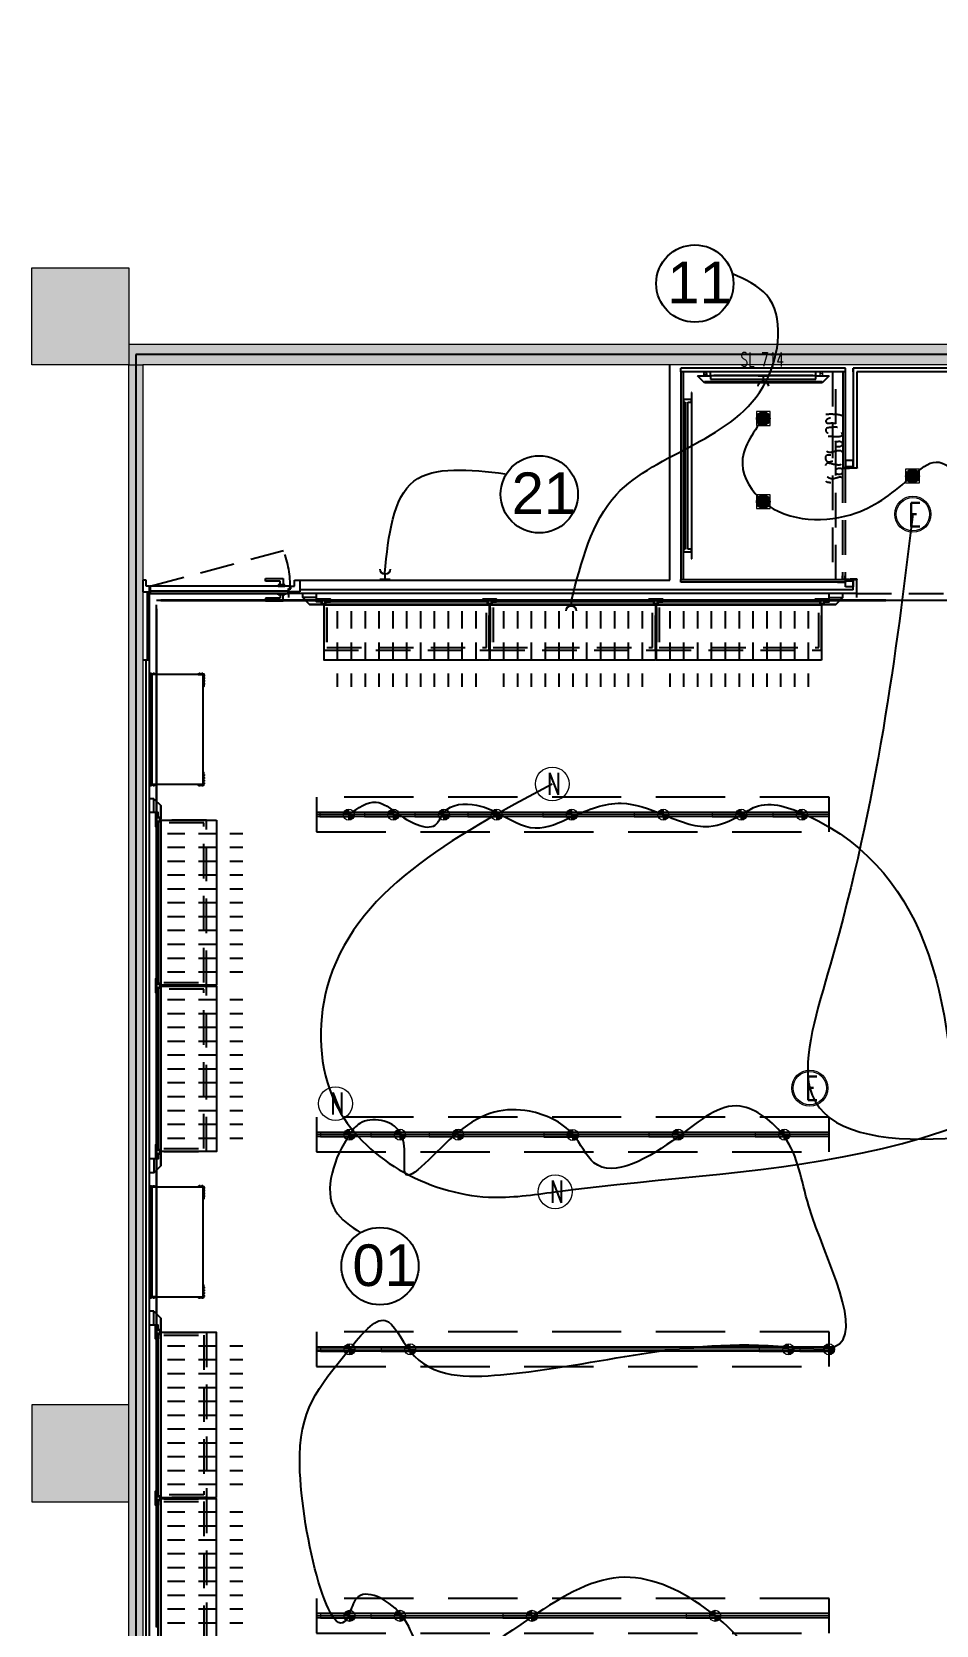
# Model space of a CAD drawing. Header units: millimetres. Extents: x 5896 to 6381, y 4295 to 4378.
# Drawn here: x 6308.9 to 6315.43, y 4355.81 to 4367.32 of the extents above; entities that cross this region are included whole.
import ezdxf

# ---------------------------------------------------------------- set-up
doc = ezdxf.new("R2010")
doc.units = ezdxf.units.MM
for name, pattern in [('DASHED', [0.75, 0.5, -0.25]), ('HIDDEN2', [0.1875, 0.125, -0.0625]), ('NASCOSTA', [0.375, 0.25, -0.125]), ('NASCOSTA2', [0.1875, 0.125, -0.0625]), ('PHANTOM2', [1.25, 0.625, -0.125, 0.125, -0.125, 0.125, -0.125]), ('PUNTO2', [0.125, 0, -0.125]), ('TRATTEGGIATA', [0.75, 0.5, -0.25])]:
    doc.linetypes.add(name, pattern=pattern)
for name, color, linetype in [('ax-arredo piani', 2, 'Continuous'), ('ax-arredo proiezioni', 1, 'NASCOSTA'), ('ax-arredo sez', 6, 'Continuous'), ('AX-proiez vestiti', 1, 'NASCOSTA2'), ('Pareti02', 3, 'Continuous'), ('piani-rossi', 1, 'Continuous'), ('proiezioni', 2, 'NASCOSTA'), ('sezioni 02', 3, 'Continuous'), ('tenda', 2, 'HIDDEN2'), ('TESTI', 3, 'Continuous'), ('Urban', 6, 'Continuous'), ('VITI', 1, 'Continuous')]:
    doc.layers.add(name, color=color, linetype=linetype)
for name, color, linetype, true_color in [('LD_beam', 7, 'DASHED', 0x7ec8c8), ('LD_track', 7, 'Continuous', 0x7ec8c8), ('PROIEZ-FASCIONE', 7, 'TRATTEGGIATA', 0xb4b08e)]:
    doc.layers.add(name, color=color, linetype=linetype, true_color=true_color)
doc.layers.add('LD_def-points', color=11, linetype='Continuous', lineweight=5, plot=False)
for name, color, linetype, lineweight, true_color in [('LD_light', 7, 'Continuous', 5, 0xf00000), ('LD_N', 7, 'Continuous', 9, 0x41c62a), ('R-HATCH', 7, 'Continuous', 9, 0xbababa), ('R-WALL', 7, 'Continuous', 9, 0xbababa)]:
    doc.layers.add(name, color=color, linetype=linetype, lineweight=lineweight, true_color=true_color)
doc.layers.add('R-BORDER', color=7, linetype='PHANTOM2', true_color=0xdb0000, plot=False)
doc.styles.add('cart-inver', font='Arial.ttf')
doc.styles.add('SIMPLEX', font='SIMPLEX.SHX', dxfattribs={"width": 0.65})

# ---------------------------------------------------------------- blocks, each defined once
blk = doc.blocks.new('sp')
at = {"layer": 'LD_light'}
h = blk.add_hatch(color=256, dxfattribs=at)
h.dxf.hatch_style = 1
h.paths.add_polyline_path([(-6562.9, 2775.3, 1), (-6552.9, 2775.3, 1)])
blk.add_lwpolyline([(-6562.9, 2770.3), (-6552.9, 2770.3), (-6552.9, 2780.3), (-6562.9, 2780.3)], close=True, dxfattribs=at)
blk.add_circle((-6557.9, 2775.3), 5, dxfattribs=at)
blk = doc.blocks.new('ioo')
at = {"layer": 'LD_light', "elevation": 0}
blk.add_lwpolyline([(-3045, 2505), (-3067, 2505), (-3067, 2493), (-3045, 2493)], close=True, dxfattribs=at)
at = {"layer": 'LD_light', "ltscale": 0.1}
for radius in [11, 10]:
    blk.add_arc((-3056, 2506, 0), radius, 359.7956, 180.2044, dxfattribs=at)
blk = doc.blocks.new('E2-6')
at = {"layer": 'LD_light'}
h = blk.add_hatch(color=256, dxfattribs=at)
h.dxf.hatch_style = 1
edge = h.paths.add_edge_path()
edge.add_arc((0, 0), 0.05, 0, 360)
blk.add_lwpolyline([(-0.05, -0.05), (0.05, -0.05), (0.05, 0.05), (-0.05, 0.05)], close=True, dxfattribs=at)
blk.add_circle((0, 0), 0.05, dxfattribs=at)
blk = doc.blocks.new('e')
at = {"layer": 'LD_light', "color": 160, "true_color": 0x1a53ff}
for radius in [8.4, 7.78]:
    blk.add_circle((0, 0), radius, dxfattribs=at)
at = {"layer": 'LD_light', "color": 160, "true_color": 0x1a53ff, "style": 'SIMPLEX', "width": 0.65}
blk.add_text('E', height=11.01, dxfattribs=at).set_placement((-2.02, -5.7))
blk = doc.blocks.new('f')
at = {"layer": 'LD_light', "lineweight": 5, "ltscale": 0.5}
h = blk.add_hatch(color=256, dxfattribs=at)
h.dxf.hatch_style = 1
h.paths.add_polyline_path([(-4698.4, 3404.2, 0.414214), (-4702.4, 3400.2), (-4698.4, 3400.2)])
at = {"layer": 'LD_light', "lineweight": 5}
h = blk.add_hatch(color=256, dxfattribs=at)
h.dxf.hatch_style = 1
h.paths.add_polyline_path([(-4677.4, 3398.5), (-4677.4, 3401.8), (-4702.4, 3401.8), (-4702.4, 3398.5)])
at = {"layer": 'LD_light', "lineweight": 5, "ltscale": 0.5}
h = blk.add_hatch(color=256, dxfattribs=at)
h.dxf.hatch_style = 1
h.paths.add_polyline_path([(-4694.4, 3400.2), (-4698.4, 3400.2), (-4698.4, 3396.2, 0.414214)])
at = {"layer": 'LD_light', "lineweight": 5}
for p, q in [((-4702.4, 3400.2), (-4694.4, 3400.2)), ((-4698.4, 3404.2), (-4698.4, 3396.2))]:
    blk.add_line(p, q, dxfattribs=at)
blk.add_lwpolyline([(-4677.4, 3401.8), (-4702.4, 3401.8), (-4702.4, 3398.5), (-4677.4, 3398.5)], close=True, dxfattribs=at)
blk.add_circle((-4698.4, 3400.2), 4, dxfattribs=at)
blk.add_circle((-4698.4, 3400.2), 4, dxfattribs=at)
blk = doc.blocks.new('notturna')
at = {"layer": 'LD_N'}
blk.add_circle((21.1399, -17.0434), 0.084, dxfattribs=at)
at = {"layer": 'LD_N', "style": 'SIMPLEX', "width": 0.65}
blk.add_text('N', height=0.1101, dxfattribs=at).set_placement((21.1144, -17.0975))
blk = doc.blocks.new('bullone fianco')
at = {"layer": 'VITI'}
for p, q in [((0, 0.008), (-0.003, 0.008)), ((-0.003, 0), (-0.003, 0.007)), ((0, 0.006), (-0.003, 0.006)), ((0, 0.001), (-0.003, 0.001)), ((0, -0.001), (0, 0.008)), ((0, 0.007), (0, 0.008)), ((0, 0), (0, 0.007)), ((0, 0.007), (0, 0.007)), ((0, 0), (0, -0.001)), ((0, 0), (0, 0)), ((0, -0.001), (-0.003, -0.001))]:
    blk.add_line(p, q, dxfattribs=at)
for centre, radius, start, end in [((-0.001, 0.007), 0.00209, 147.1328, 212.8672), ((0.005, 0.004), 0.00787, 163.2213, 196.7787), ((-0.001, 0), 0.00209, 147.1328, 212.8672)]:
    blk.add_arc(centre, radius, start, end, dxfattribs=at)
blk = doc.blocks.new('112')
at = {"layer": 'R-HATCH', "ltscale": 10000}
h = blk.add_hatch(color=253, dxfattribs=at)
h.dxf.hatch_style = 1
h.paths.add_polyline_path([(6103.731, 4414.014), (6104.431, 4414.014), (6104.431, 4414.714), (6103.731, 4414.714)])
h.paths.add_polyline_path([(6104.431, 4422.412), (6104.431, 4423.112), (6103.731, 4423.112), (6103.731, 4422.412)])
h.paths.add_polyline_path([(6095.331, 4422.414), (6095.331, 4423.114), (6096.031, 4423.114), (6096.031, 4422.414)])
h.paths.add_polyline_path([(6096.031, 4414.014), (6096.031, 4414.714), (6095.331, 4414.714), (6095.331, 4414.014)])
h.paths.add_polyline_path([(6096.031, 4405.613), (6096.031, 4406.313), (6095.331, 4406.313), (6095.331, 4405.613)])
h.paths.add_polyline_path([(6087.631, 4405.804), (6087.631, 4406.504), (6086.931, 4406.504), (6086.931, 4405.804)])
h.paths.add_polyline_path([(6086.931, 4414.714), (6087.631, 4414.714), (6087.631, 4414.014), (6086.931, 4414.014)])
h = blk.add_hatch(color=253, dxfattribs=at)
h.dxf.hatch_style = 1
h.paths.add_polyline_path([(6094.181, 4414.476), (6095.331, 4414.476), (6095.331, 4414.716), (6093.941, 4414.716), (6093.941, 4414.164), (6087.631, 4414.164), (6087.631, 4414.014), (6093.941, 4414.014), (6093.941, 4411.826), (6096.031, 4411.826), (6096.031, 4414.014), (6095.791, 4414.014), (6095.791, 4412.066), (6094.181, 4412.066)])
h = blk.add_hatch(color=253, dxfattribs=at)
h.dxf.hatch_style = 1
h.paths.add_polyline_path([(6087.631, 4402.189), (6087.631, 4414.014), (6087.731, 4414.014), (6087.731, 4402.189)])
at = {"layer": 'ax-arredo piani', "color": 253}
for p, q in [((6091.693, 4413.764), (6091.636, 4413.764)), ((6091.636, 4413.764), (6091.636, 4413.744)), ((6091.636, 4413.744), (6091.646, 4413.744)), ((6091.646, 4413.744), (6091.646, 4412.684)), ((6091.666, 4412.684), (6091.666, 4413.744)), ((6091.666, 4413.744), (6091.693, 4413.744)), ((6091.696, 4413.814), (6091.693, 4413.814)), ((6091.693, 4413.814), (6091.693, 4412.614)), ((6091.693, 4413.744), (6091.693, 4413.764)), ((6091.696, 4412.614), (6091.696, 4413.814)), ((6091.646, 4412.684), (6091.636, 4412.684)), ((6091.636, 4412.684), (6091.636, 4412.664)), ((6091.693, 4412.684), (6091.666, 4412.684)), ((6091.693, 4412.664), (6091.693, 4412.684)), ((6091.636, 4412.664), (6091.693, 4412.664)), ((6091.693, 4412.614), (6091.696, 4412.614))]:
    blk.add_line(p, q, dxfattribs=at)
at = {"layer": 'ax-arredo piani', "color": 253, "elevation": 0}
for points in [[(6090.232, 4411.881), (6089.04, 4411.881), (6089.04, 4412.281), (6090.232, 4412.281)], [(6091.432, 4411.881), (6090.24, 4411.881), (6090.24, 4412.281), (6091.432, 4412.281)], [(6092.632, 4411.881), (6091.44, 4411.881), (6091.44, 4412.281), (6092.632, 4412.281)], [(6088.167, 4410.985), (6088.167, 4410.985), (6088.167, 4411.777), (6088.167, 4411.777), (6088.167, 4411.777), (6087.798, 4411.777), (6087.798, 4410.985), (6088.167, 4410.985)], [(6088.17, 4411.692), (6088.167, 4411.692), (6088.167, 4411.741), (6088.17, 4411.741)], [(6088.17, 4411.07), (6088.167, 4411.07), (6088.167, 4411.021), (6088.17, 4411.021)], [(6088.263, 4410.727), (6088.263, 4409.535), (6087.863, 4409.535), (6087.863, 4410.727)], [(6088.263, 4409.527), (6088.263, 4408.335), (6087.863, 4408.335), (6087.863, 4409.527)], [(6088.167, 4407.285), (6088.167, 4407.285), (6088.167, 4408.077), (6088.167, 4408.077), (6088.167, 4408.077), (6087.798, 4408.077), (6087.798, 4407.285), (6088.167, 4407.285)], [(6088.17, 4407.992), (6088.167, 4407.992), (6088.167, 4408.041), (6088.17, 4408.041)], [(6088.17, 4407.37), (6088.167, 4407.37), (6088.167, 4407.321), (6088.17, 4407.321)], [(6088.263, 4405.835), (6088.263, 4407.027), (6087.863, 4407.027), (6087.863, 4405.835)], [(6088.263, 4404.635), (6088.263, 4405.827), (6087.863, 4405.827), (6087.863, 4404.635)]]:
    blk.add_lwpolyline(points, close=True, dxfattribs=at)
at = {"layer": 'ax-arredo proiezioni', "color": 253}
for p, q in [((6092.711, 4413.964), (6092.711, 4412.464)), ((6092.736, 4413.964), (6092.711, 4413.964)), ((6092.736, 4412.464), (6092.736, 4413.964)), ((6092.711, 4412.464), (6092.736, 4412.464))]:
    blk.add_line(p, q, dxfattribs=at)
at = {"layer": 'ax-arredo proiezioni', "color": 253, "elevation": 0}
for points in [[(6089.04, 4412.261), (6089.04, 4411.953), (6090.232, 4411.953), (6090.232, 4412.261)], [(6089.06, 4412.261), (6089.06, 4411.973), (6090.212, 4411.973), (6090.212, 4412.261)], [(6090.24, 4412.261), (6090.24, 4411.953), (6091.432, 4411.953), (6091.432, 4412.261)], [(6090.26, 4412.261), (6090.26, 4411.973), (6091.412, 4411.973), (6091.412, 4412.261)], [(6091.44, 4412.261), (6091.44, 4411.953), (6092.632, 4411.953), (6092.632, 4412.261)], [(6091.46, 4412.261), (6091.46, 4411.973), (6092.612, 4411.973), (6092.612, 4412.261)], [(6087.883, 4409.535), (6088.192, 4409.535), (6088.192, 4410.727), (6087.883, 4410.727)], [(6087.883, 4409.555), (6088.172, 4409.555), (6088.172, 4410.707), (6087.883, 4410.707)], [(6087.883, 4408.335), (6088.192, 4408.335), (6088.192, 4409.527), (6087.883, 4409.527)], [(6087.883, 4408.355), (6088.172, 4408.355), (6088.172, 4409.507), (6087.883, 4409.507)], [(6087.883, 4407.027), (6088.192, 4407.027), (6088.192, 4405.835), (6087.883, 4405.835)], [(6087.883, 4407.007), (6088.172, 4407.007), (6088.172, 4405.855), (6087.883, 4405.855)], [(6087.883, 4405.827), (6088.192, 4405.827), (6088.192, 4404.635), (6087.883, 4404.635)], [(6087.883, 4405.807), (6088.172, 4405.807), (6088.172, 4404.655), (6087.883, 4404.655)]]:
    blk.add_lwpolyline(points, dxfattribs=at)
at = {"layer": 'ax-arredo sez', "color": 253}
for p, q in [((6091.831, 4413.934), (6091.831, 4413.964)), ((6092.591, 4413.934), (6092.591, 4413.964)), ((6091.786, 4413.884), (6091.736, 4413.934)), ((6091.736, 4413.934), (6091.831, 4413.934)), ((6092.636, 4413.892), (6091.786, 4413.892)), ((6091.786, 4413.892), (6091.786, 4413.884)), ((6091.787, 4413.891), (6091.788, 4413.892)), ((6091.787, 4413.885), (6091.787, 4413.891)), ((6091.788, 4413.884), (6091.787, 4413.885)), ((6091.788, 4413.892), (6092.634, 4413.892)), ((6092.634, 4413.884), (6091.788, 4413.884)), ((6092.591, 4413.934), (6091.831, 4413.934)), ((6091.831, 4413.934), (6091.831, 4413.91)), ((6091.831, 4413.91), (6092.591, 4413.91)), ((6092.591, 4413.91), (6092.591, 4413.934)), ((6092.591, 4413.934), (6092.686, 4413.934)), ((6092.634, 4413.892), (6092.635, 4413.891)), ((6092.635, 4413.885), (6092.634, 4413.884)), ((6092.635, 4413.891), (6092.635, 4413.885)), ((6092.686, 4413.934), (6092.636, 4413.884)), ((6092.636, 4413.884), (6092.636, 4413.892)), ((6092.83, 4413.27), (6092.783, 4413.27)), ((6092.783, 4413.27), (6092.783, 4413.267)), ((6092.783, 4413.267), (6092.833, 4413.267)), ((6092.847, 4413.273), (6092.83, 4413.273)), ((6092.83, 4413.273), (6092.83, 4413.27)), ((6092.833, 4413.267), (6092.833, 4413.27)), ((6092.833, 4413.27), (6092.847, 4413.27)), ((6092.838, 4413.267), (6092.838, 4413.27)), ((6092.838, 4413.27), (6092.889, 4413.27)), ((6092.889, 4413.267), (6092.838, 4413.267)), ((6092.847, 4413.27), (6092.847, 4413.273)), ((6092.889, 4413.27), (6092.889, 4413.267)), ((6092.783, 4412.464), (6092.783, 4412.467)), ((6092.783, 4412.467), (6092.833, 4412.467)), ((6092.83, 4412.464), (6092.783, 4412.464)), ((6092.83, 4412.461), (6092.83, 4412.464)), ((6092.847, 4412.461), (6092.83, 4412.461)), ((6092.833, 4412.467), (6092.833, 4412.464)), ((6092.833, 4412.464), (6092.847, 4412.464)), ((6092.838, 4412.467), (6092.838, 4412.464)), ((6092.889, 4412.467), (6092.838, 4412.467)), ((6092.838, 4412.464), (6092.889, 4412.464)), ((6092.847, 4412.464), (6092.847, 4412.461)), ((6092.889, 4412.464), (6092.889, 4412.467)), ((6087.766, 4411.881), (6087.766, 4412.376)), ((6087.781, 4411.881), (6087.781, 4412.376)), ((6088.781, 4412.379), (6087.786, 4412.379)), ((6087.786, 4412.379), (6087.786, 4412.364)), ((6087.786, 4412.364), (6088.781, 4412.364)), ((6088.781, 4412.364), (6088.781, 4412.379))]:
    blk.add_line(p, q, dxfattribs=at)
at = {"layer": 'ax-arredo sez', "color": 253, "elevation": 0}
for points in [[(6088.886, 4412.334), (6088.936, 4412.284), (6089.032, 4412.284), (6089.032, 4412.288), (6089.021, 4412.288), (6089.021, 4412.303), (6088.986, 4412.303), (6088.986, 4412.334), (6088.886, 4412.334), (6088.886, 4412.334)], [(6092.786, 4412.334), (6092.736, 4412.284), (6092.64, 4412.284), (6092.64, 4412.288), (6092.651, 4412.288), (6092.651, 4412.303), (6092.686, 4412.303), (6092.686, 4412.334), (6092.786, 4412.334), (6092.786, 4412.334)], [(6090.221, 4412.288), (6090.221, 4412.303), (6089.051, 4412.303), (6089.051, 4412.288), (6089.04, 4412.288), (6089.04, 4412.284), (6090.232, 4412.284), (6090.232, 4412.288), (6090.221, 4412.288)], [(6091.421, 4412.288), (6091.421, 4412.303), (6090.251, 4412.303), (6090.251, 4412.288), (6090.24, 4412.288), (6090.24, 4412.284), (6091.432, 4412.284), (6091.432, 4412.288), (6091.421, 4412.288)], [(6092.621, 4412.288), (6092.621, 4412.303), (6091.451, 4412.303), (6091.451, 4412.288), (6091.44, 4412.288), (6091.44, 4412.284), (6092.632, 4412.284), (6092.632, 4412.288), (6092.621, 4412.288)], [(6087.784, 4411.741), (6087.781, 4411.741), (6087.781, 4411.781), (6087.821, 4411.781), (6087.821, 4411.778), (6087.784, 4411.778), (6087.784, 4411.741)], [(6088.168, 4411.741), (6088.171, 4411.741), (6088.171, 4411.781), (6088.131, 4411.781), (6088.131, 4411.778), (6088.168, 4411.778), (6088.168, 4411.741)], [(6087.784, 4411.021), (6087.781, 4411.021), (6087.781, 4410.981), (6087.821, 4410.981), (6087.821, 4410.984), (6087.784, 4410.984), (6087.784, 4411.021)], [(6088.168, 4411.021), (6088.171, 4411.021), (6088.171, 4410.981), (6088.131, 4410.981), (6088.131, 4410.984), (6088.168, 4410.984), (6088.168, 4411.021)], [(6087.811, 4410.881), (6087.861, 4410.831), (6087.861, 4410.735), (6087.857, 4410.735), (6087.857, 4410.746), (6087.842, 4410.746), (6087.842, 4410.781), (6087.811, 4410.781), (6087.811, 4410.881), (6087.811, 4410.881)], [(6087.857, 4410.716), (6087.842, 4410.716), (6087.842, 4409.546), (6087.857, 4409.546), (6087.857, 4409.535), (6087.861, 4409.535), (6087.861, 4410.727), (6087.857, 4410.727), (6087.857, 4410.716)], [(6087.857, 4409.516), (6087.842, 4409.516), (6087.842, 4408.346), (6087.857, 4408.346), (6087.857, 4408.335), (6087.861, 4408.335), (6087.861, 4409.527), (6087.857, 4409.527), (6087.857, 4409.516)], [(6087.811, 4408.181), (6087.861, 4408.231), (6087.861, 4408.327), (6087.857, 4408.327), (6087.857, 4408.316), (6087.842, 4408.316), (6087.842, 4408.281), (6087.811, 4408.281), (6087.811, 4408.181), (6087.811, 4408.181)], [(6087.784, 4408.041), (6087.781, 4408.041), (6087.781, 4408.081), (6087.821, 4408.081), (6087.821, 4408.078), (6087.784, 4408.078), (6087.784, 4408.041)], [(6088.168, 4408.041), (6088.171, 4408.041), (6088.171, 4408.081), (6088.131, 4408.081), (6088.131, 4408.078), (6088.168, 4408.078), (6088.168, 4408.041)], [(6087.784, 4407.321), (6087.781, 4407.321), (6087.781, 4407.281), (6087.821, 4407.281), (6087.821, 4407.284), (6087.784, 4407.284), (6087.784, 4407.321)], [(6088.168, 4407.321), (6088.171, 4407.321), (6088.171, 4407.281), (6088.131, 4407.281), (6088.131, 4407.284), (6088.168, 4407.284), (6088.168, 4407.321)], [(6087.811, 4407.181), (6087.861, 4407.131), (6087.861, 4407.035), (6087.857, 4407.035), (6087.857, 4407.046), (6087.842, 4407.046), (6087.842, 4407.081), (6087.811, 4407.081), (6087.811, 4407.181), (6087.811, 4407.181)], [(6087.857, 4405.846), (6087.842, 4405.846), (6087.842, 4407.016), (6087.857, 4407.016), (6087.857, 4407.027), (6087.861, 4407.027), (6087.861, 4405.835), (6087.857, 4405.835), (6087.857, 4405.846)], [(6087.857, 4404.646), (6087.842, 4404.646), (6087.842, 4405.816), (6087.857, 4405.816), (6087.857, 4405.827), (6087.861, 4405.827), (6087.861, 4404.635), (6087.857, 4404.635), (6087.857, 4404.646)]]:
    blk.add_lwpolyline(points, dxfattribs=at)
for points in [[(6088.936, 4412.284), (6089.032, 4412.284), (6089.032, 4412.283), (6088.936, 4412.283)], [(6088.986, 4412.318), (6089.086, 4412.318), (6089.086, 4412.321), (6088.986, 4412.321)], [(6088.986, 4412.318), (6089.021, 4412.318), (6089.021, 4412.303), (6088.986, 4412.303)], [(6089.021, 4412.288), (6089.051, 4412.288), (6089.051, 4412.318), (6089.021, 4412.318)], [(6089.024, 4412.291), (6089.048, 4412.291), (6089.048, 4412.315), (6089.024, 4412.315)], [(6090.232, 4412.284), (6089.04, 4412.284), (6089.04, 4412.283), (6090.232, 4412.283)], [(6089.051, 4412.303), (6089.086, 4412.303), (6089.086, 4412.318), (6089.051, 4412.318)], [(6090.186, 4412.318), (6090.286, 4412.318), (6090.286, 4412.321), (6090.186, 4412.321)], [(6090.186, 4412.318), (6090.221, 4412.318), (6090.221, 4412.303), (6090.186, 4412.303)], [(6090.221, 4412.288), (6090.251, 4412.288), (6090.251, 4412.318), (6090.221, 4412.318)], [(6090.224, 4412.291), (6090.248, 4412.291), (6090.248, 4412.315), (6090.224, 4412.315)], [(6091.432, 4412.284), (6090.24, 4412.284), (6090.24, 4412.283), (6091.432, 4412.283)], [(6090.251, 4412.303), (6090.286, 4412.303), (6090.286, 4412.318), (6090.251, 4412.318)], [(6091.386, 4412.318), (6091.486, 4412.318), (6091.486, 4412.321), (6091.386, 4412.321)], [(6091.386, 4412.318), (6091.421, 4412.318), (6091.421, 4412.303), (6091.386, 4412.303)], [(6091.421, 4412.288), (6091.451, 4412.288), (6091.451, 4412.318), (6091.421, 4412.318)], [(6091.424, 4412.291), (6091.448, 4412.291), (6091.448, 4412.315), (6091.424, 4412.315)], [(6092.632, 4412.284), (6091.44, 4412.284), (6091.44, 4412.283), (6092.632, 4412.283)], [(6091.451, 4412.303), (6091.486, 4412.303), (6091.486, 4412.318), (6091.451, 4412.318)], [(6092.586, 4412.318), (6092.686, 4412.318), (6092.686, 4412.321), (6092.586, 4412.321)], [(6092.586, 4412.318), (6092.621, 4412.318), (6092.621, 4412.303), (6092.586, 4412.303)], [(6092.621, 4412.288), (6092.651, 4412.288), (6092.651, 4412.318), (6092.621, 4412.318)], [(6092.624, 4412.291), (6092.648, 4412.291), (6092.648, 4412.315), (6092.624, 4412.315)], [(6092.736, 4412.284), (6092.64, 4412.284), (6092.64, 4412.283), (6092.736, 4412.283)], [(6092.651, 4412.303), (6092.686, 4412.303), (6092.686, 4412.318), (6092.651, 4412.318)], [(6087.797, 4410.984), (6087.784, 4410.984), (6087.784, 4411.778), (6087.797, 4411.778)], [(6087.827, 4410.681), (6087.827, 4410.781), (6087.824, 4410.781), (6087.824, 4410.681)], [(6087.827, 4410.681), (6087.827, 4410.781), (6087.824, 4410.781), (6087.824, 4410.681)], [(6087.842, 4410.746), (6087.842, 4410.781), (6087.827, 4410.781), (6087.827, 4410.746)], [(6087.842, 4410.746), (6087.842, 4410.781), (6087.827, 4410.781), (6087.827, 4410.746)], [(6087.857, 4410.716), (6087.857, 4410.746), (6087.827, 4410.746), (6087.827, 4410.716)], [(6087.857, 4410.716), (6087.857, 4410.746), (6087.827, 4410.746), (6087.827, 4410.716)], [(6087.854, 4410.719), (6087.854, 4410.743), (6087.83, 4410.743), (6087.83, 4410.719)], [(6087.854, 4410.719), (6087.854, 4410.743), (6087.83, 4410.743), (6087.83, 4410.719)], [(6087.861, 4410.831), (6087.861, 4410.735), (6087.862, 4410.735), (6087.862, 4410.831)], [(6087.861, 4410.727), (6087.861, 4409.535), (6087.862, 4409.535), (6087.862, 4410.727)], [(6087.827, 4410.681), (6087.827, 4410.716), (6087.842, 4410.716), (6087.842, 4410.681)], [(6087.827, 4410.681), (6087.827, 4410.716), (6087.842, 4410.716), (6087.842, 4410.681)], [(6087.827, 4409.481), (6087.827, 4409.581), (6087.824, 4409.581), (6087.824, 4409.481)], [(6087.842, 4409.546), (6087.842, 4409.581), (6087.827, 4409.581), (6087.827, 4409.546)], [(6087.857, 4409.516), (6087.857, 4409.546), (6087.827, 4409.546), (6087.827, 4409.516)], [(6087.827, 4409.481), (6087.827, 4409.516), (6087.842, 4409.516), (6087.842, 4409.481)], [(6087.854, 4409.519), (6087.854, 4409.543), (6087.83, 4409.543), (6087.83, 4409.519)], [(6087.861, 4409.527), (6087.861, 4408.335), (6087.862, 4408.335), (6087.862, 4409.527)], [(6087.827, 4408.281), (6087.827, 4408.381), (6087.824, 4408.381), (6087.824, 4408.281)], [(6087.842, 4408.346), (6087.842, 4408.381), (6087.827, 4408.381), (6087.827, 4408.346)], [(6087.857, 4408.316), (6087.857, 4408.346), (6087.827, 4408.346), (6087.827, 4408.316)], [(6087.827, 4408.281), (6087.827, 4408.316), (6087.842, 4408.316), (6087.842, 4408.281)], [(6087.854, 4408.319), (6087.854, 4408.343), (6087.83, 4408.343), (6087.83, 4408.319)], [(6087.861, 4408.231), (6087.861, 4408.327), (6087.862, 4408.327), (6087.862, 4408.231)], [(6087.797, 4407.284), (6087.784, 4407.284), (6087.784, 4408.078), (6087.797, 4408.078)], [(6087.827, 4407.081), (6087.827, 4406.981), (6087.824, 4406.981), (6087.824, 4407.081)], [(6087.827, 4407.081), (6087.827, 4407.046), (6087.842, 4407.046), (6087.842, 4407.081)], [(6087.857, 4407.046), (6087.857, 4407.016), (6087.827, 4407.016), (6087.827, 4407.046)], [(6087.854, 4407.043), (6087.854, 4407.019), (6087.83, 4407.019), (6087.83, 4407.043)], [(6087.861, 4407.131), (6087.861, 4407.035), (6087.862, 4407.035), (6087.862, 4407.131)], [(6087.842, 4407.016), (6087.842, 4406.981), (6087.827, 4406.981), (6087.827, 4407.016)], [(6087.861, 4405.835), (6087.861, 4407.027), (6087.862, 4407.027), (6087.862, 4405.835)], [(6087.827, 4405.881), (6087.827, 4405.781), (6087.824, 4405.781), (6087.824, 4405.881)], [(6087.827, 4405.881), (6087.827, 4405.846), (6087.842, 4405.846), (6087.842, 4405.881)], [(6087.857, 4405.846), (6087.857, 4405.816), (6087.827, 4405.816), (6087.827, 4405.846)], [(6087.842, 4405.816), (6087.842, 4405.781), (6087.827, 4405.781), (6087.827, 4405.816)], [(6087.854, 4405.843), (6087.854, 4405.819), (6087.83, 4405.819), (6087.83, 4405.843)], [(6087.861, 4404.635), (6087.861, 4405.827), (6087.862, 4405.827), (6087.862, 4404.635)]]:
    blk.add_lwpolyline(points, close=True, dxfattribs=at)
at = {"layer": 'AX-proiez vestiti', "color": 253}
for p, q in [((6089.136, 4412.235), (6089.136, 4411.69)), ((6089.236, 4412.235), (6089.236, 4411.69)), ((6089.336, 4412.235), (6089.336, 4411.69)), ((6089.436, 4412.235), (6089.436, 4411.69)), ((6089.536, 4412.235), (6089.536, 4411.69)), ((6089.636, 4412.235), (6089.636, 4411.69)), ((6089.736, 4412.235), (6089.736, 4411.69)), ((6089.836, 4412.235), (6089.836, 4411.69)), ((6089.936, 4412.235), (6089.936, 4411.69)), ((6090.036, 4412.235), (6090.036, 4411.69)), ((6090.136, 4412.235), (6090.136, 4411.69)), ((6090.336, 4412.235), (6090.336, 4411.69)), ((6090.436, 4412.235), (6090.436, 4411.69)), ((6090.536, 4412.235), (6090.536, 4411.69)), ((6090.636, 4412.235), (6090.636, 4411.69)), ((6090.736, 4412.235), (6090.736, 4411.69)), ((6090.836, 4412.235), (6090.836, 4411.69)), ((6090.936, 4412.235), (6090.936, 4411.69)), ((6091.036, 4412.235), (6091.036, 4411.69)), ((6091.136, 4412.235), (6091.136, 4411.69)), ((6091.236, 4412.235), (6091.236, 4411.69)), ((6091.336, 4412.235), (6091.336, 4411.69)), ((6091.536, 4412.235), (6091.536, 4411.69)), ((6091.636, 4412.235), (6091.636, 4411.69)), ((6091.736, 4412.235), (6091.736, 4411.69)), ((6091.836, 4412.235), (6091.836, 4411.69)), ((6091.936, 4412.235), (6091.936, 4411.69)), ((6092.036, 4412.235), (6092.036, 4411.69)), ((6092.136, 4412.235), (6092.136, 4411.69)), ((6092.236, 4412.235), (6092.236, 4411.69)), ((6092.336, 4412.235), (6092.336, 4411.69)), ((6092.436, 4412.235), (6092.436, 4411.69)), ((6092.536, 4412.235), (6092.536, 4411.69)), ((6087.909, 4410.631), (6088.454, 4410.631)), ((6087.909, 4410.531), (6088.454, 4410.531)), ((6087.909, 4410.431), (6088.454, 4410.431)), ((6087.909, 4410.331), (6088.454, 4410.331)), ((6087.909, 4410.231), (6088.454, 4410.231)), ((6087.909, 4410.131), (6088.454, 4410.131)), ((6087.909, 4410.031), (6088.454, 4410.031)), ((6087.909, 4409.931), (6088.454, 4409.931)), ((6087.909, 4409.831), (6088.454, 4409.831)), ((6087.909, 4409.731), (6088.454, 4409.731)), ((6087.909, 4409.631), (6088.454, 4409.631)), ((6087.909, 4409.431), (6088.454, 4409.431)), ((6087.909, 4409.331), (6088.454, 4409.331)), ((6087.909, 4409.231), (6088.454, 4409.231)), ((6087.909, 4409.131), (6088.454, 4409.131)), ((6087.909, 4409.031), (6088.454, 4409.031)), ((6087.909, 4408.931), (6088.454, 4408.931)), ((6087.909, 4408.831), (6088.454, 4408.831)), ((6087.909, 4408.731), (6088.454, 4408.731)), ((6087.909, 4408.631), (6088.454, 4408.631)), ((6087.909, 4408.531), (6088.454, 4408.531)), ((6087.909, 4408.431), (6088.454, 4408.431)), ((6087.909, 4406.931), (6088.454, 4406.931)), ((6087.909, 4406.831), (6088.454, 4406.831)), ((6087.909, 4406.731), (6088.454, 4406.731)), ((6087.909, 4406.631), (6088.454, 4406.631)), ((6087.909, 4406.531), (6088.454, 4406.531)), ((6087.909, 4406.431), (6088.454, 4406.431)), ((6087.909, 4406.331), (6088.454, 4406.331)), ((6087.909, 4406.231), (6088.454, 4406.231)), ((6087.909, 4406.131), (6088.454, 4406.131)), ((6087.909, 4406.031), (6088.454, 4406.031)), ((6087.909, 4405.931), (6088.454, 4405.931)), ((6087.909, 4405.731), (6088.454, 4405.731)), ((6087.909, 4405.631), (6088.454, 4405.631)), ((6087.909, 4405.531), (6088.454, 4405.531)), ((6087.909, 4405.431), (6088.454, 4405.431)), ((6087.909, 4405.331), (6088.454, 4405.331)), ((6087.909, 4405.231), (6088.454, 4405.231)), ((6087.909, 4405.131), (6088.454, 4405.131)), ((6087.909, 4405.031), (6088.454, 4405.031)), ((6087.909, 4404.931), (6088.454, 4404.931))]:
    blk.add_line(p, q, dxfattribs=at)
at = {"layer": 'DEFPOINTS', "color": 253}
for p, q in [((6088.786, 4412.334), (6088.786, 4412.364)), ((6088.886, 4412.334), (6088.886, 4412.364)), ((6088.986, 4412.334), (6088.986, 4412.364)), ((6092.686, 4412.334), (6092.686, 4412.364)), ((6092.786, 4412.334), (6092.786, 4412.364)), ((6092.886, 4412.334), (6092.886, 4412.364)), ((6087.811, 4410.981), (6087.781, 4410.981)), ((6087.811, 4410.881), (6087.781, 4410.881)), ((6087.811, 4410.781), (6087.781, 4410.781)), ((6087.811, 4408.281), (6087.781, 4408.281)), ((6087.811, 4408.181), (6087.781, 4408.181)), ((6087.811, 4408.081), (6087.781, 4408.081)), ((6087.811, 4407.281), (6087.781, 4407.281)), ((6087.811, 4407.181), (6087.781, 4407.181)), ((6087.811, 4407.081), (6087.781, 4407.081))]:
    blk.add_line(p, q, dxfattribs=at)
at = {"layer": 'Pareti02', "color": 253}
for p, q in [((6091.536, 4412.459), (6091.536, 4414.014)), ((6092.805, 4413.989), (6091.617, 4413.989)), ((6091.617, 4413.964), (6091.617, 4413.989)), ((6092.805, 4413.964), (6091.617, 4413.964)), ((6092.805, 4413.964), (6092.805, 4413.989)), ((6093.941, 4413.989), (6092.861, 4413.989)), ((6092.861, 4413.989), (6092.861, 4413.27)), ((6092.861, 4413.964), (6092.861, 4413.989)), ((6093.941, 4413.964), (6092.886, 4413.964)), ((6092.886, 4413.964), (6092.886, 4413.27)), ((6088.831, 4412.459), (6088.866, 4412.459)), ((6088.866, 4412.459), (6091.536, 4412.459)), ((6092.747, 4412.445), (6092.805, 4412.445)), ((6092.861, 4412.389), (6092.861, 4412.464)), ((6092.886, 4412.364), (6092.886, 4412.464)), ((6092.886, 4412.364), (6092.886, 4412.464)), ((6088.786, 4412.376), (6088.786, 4412.364)), ((6092.886, 4412.364), (6088.786, 4412.364)), ((6092.861, 4412.389), (6088.866, 4412.389)), ((6087.781, 4411.881), (6087.731, 4411.881)), ((6087.756, 4403.481), (6087.756, 4411.881)), ((6087.781, 4403.481), (6087.781, 4411.881))]:
    blk.add_line(p, q, dxfattribs=at)
at = {"layer": 'piani-rossi', "color": 253}
for p, q in [((6088.618, 4412.452), (6088.618, 4412.47)), ((6088.618, 4412.47), (6088.745, 4412.47)), ((6088.724, 4412.452), (6088.618, 4412.452)), ((6088.724, 4412.426), (6088.724, 4412.452)), ((6088.745, 4412.47), (6088.745, 4412.426)), ((6088.757, 4412.426), (6088.71, 4412.426)), ((6088.71, 4412.426), (6088.71, 4412.416)), ((6088.71, 4412.416), (6088.757, 4412.416)), ((6088.71, 4412.354), (6088.71, 4412.364)), ((6088.71, 4412.364), (6088.757, 4412.364)), ((6088.757, 4412.354), (6088.71, 4412.354)), ((6088.745, 4412.426), (6088.724, 4412.426)), ((6088.745, 4412.354), (6088.724, 4412.354)), ((6088.724, 4412.354), (6088.724, 4412.328)), ((6088.745, 4412.31), (6088.745, 4412.354)), ((6088.757, 4412.416), (6088.757, 4412.426)), ((6088.757, 4412.364), (6088.757, 4412.354)), ((6088.724, 4412.328), (6088.618, 4412.328)), ((6088.618, 4412.328), (6088.618, 4412.31)), ((6088.618, 4412.31), (6088.745, 4412.31))]:
    blk.add_line(p, q, dxfattribs=at)
at = {"layer": 'PROIEZ-FASCIONE', "color": 253}
for p, q in [((6087.831, 4403.531), (6087.831, 4412.314)), ((6087.831, 4412.314), (6093.841, 4412.314))]:
    blk.add_line(p, q, dxfattribs=at)
at = {"layer": 'proiezioni', "color": 253}
for p, q in [((6092.783, 4413.267), (6092.783, 4412.467)), ((6092.803, 4413.267), (6092.803, 4412.467)), ((6087.786, 4412.416), (6088.747, 4412.673)), ((6092.783, 4412.467), (6092.783, 4412.49)), ((6092.803, 4412.467), (6092.803, 4412.49)), ((6092.886, 4412.364), (6093.691, 4412.364))]:
    blk.add_line(p, q, dxfattribs=at)
blk.add_arc((6088.091, 4412.416), 0.705, 358.5368, 21.3369, dxfattribs=at)
at = {"layer": 'R-BORDER', "color": 253, "ltscale": 10000}
for p, q in [((6094.061, 4414.089), (6087.681, 4414.089)), ((6087.681, 4414.089), (6087.681, 4402.189))]:
    blk.add_line(p, q, dxfattribs=at)
at = {"layer": 'R-WALL', "color": 253, "ltscale": 10000}
for p, q in [((6086.931, 4414.714), (6087.631, 4414.714)), ((6086.931, 4414.014), (6086.931, 4414.714)), ((6087.631, 4414.714), (6087.631, 4414.014)), ((6087.631, 4414.164), (6093.941, 4414.164)), ((6087.631, 4414.014), (6086.931, 4414.014)), ((6087.631, 4402.189), (6087.631, 4414.014)), ((6087.631, 4414.014), (6087.731, 4414.014)), ((6093.941, 4414.014), (6087.731, 4414.014)), ((6087.731, 4414.014), (6087.731, 4402.189)), ((6087.631, 4406.504), (6086.931, 4406.504)), ((6086.931, 4406.504), (6086.931, 4405.804)), ((6087.631, 4405.804), (6087.631, 4406.504)), ((6086.931, 4405.804), (6087.631, 4405.804))]:
    blk.add_line(p, q, dxfattribs=at)
at = {"layer": 'sezioni 02', "color": 253}
for p, q in [((6092.805, 4413.323), (6092.805, 4413.28)), ((6092.861, 4413.323), (6092.805, 4413.323)), ((6092.805, 4413.28), (6092.861, 4413.28)), ((6092.861, 4413.28), (6092.861, 4413.323)), ((6087.756, 4412.459), (6087.731, 4412.459)), ((6087.731, 4412.459), (6087.731, 4412.376)), ((6087.756, 4412.416), (6087.756, 4412.459)), ((6088.826, 4412.416), (6088.826, 4412.459)), ((6088.826, 4412.459), (6088.866, 4412.459)), ((6088.866, 4412.459), (6088.866, 4412.376)), ((6092.805, 4412.41), (6092.805, 4412.454)), ((6092.805, 4412.454), (6092.861, 4412.454)), ((6092.861, 4412.454), (6092.861, 4412.41)), ((6087.731, 4412.376), (6087.781, 4412.376)), ((6087.781, 4412.416), (6087.756, 4412.416)), ((6087.781, 4412.376), (6087.781, 4412.416)), ((6088.796, 4412.416), (6087.786, 4412.416)), ((6087.786, 4412.416), (6087.786, 4412.379)), ((6087.786, 4412.379), (6088.781, 4412.379)), ((6088.781, 4412.379), (6088.783, 4412.398)), ((6088.781, 4412.379), (6088.781, 4412.379)), ((6088.783, 4412.398), (6088.796, 4412.398)), ((6088.786, 4412.376), (6088.788, 4412.396)), ((6088.866, 4412.376), (6088.786, 4412.376)), ((6088.786, 4412.376), (6088.786, 4412.376)), ((6088.786, 4412.376), (6088.786, 4412.376)), ((6088.788, 4412.396), (6088.801, 4412.396)), ((6088.796, 4412.398), (6088.796, 4412.416)), ((6088.801, 4412.396), (6088.801, 4412.416)), ((6088.801, 4412.416), (6088.826, 4412.416)), ((6092.861, 4412.41), (6092.805, 4412.41))]:
    blk.add_line(p, q, dxfattribs=at)
at = {"layer": 'tenda', "color": 253}
blk.add_spline([(6092.662, 4413.658), (6092.774, 4413.651), (6092.781, 4413.648), (6092.779, 4413.631), (6092.726, 4413.625), (6092.671, 4413.62), (6092.663, 4413.609), (6092.665, 4413.599), (6092.699, 4413.594), (6092.747, 4413.592), (6092.782, 4413.586), (6092.774, 4413.566), (6092.74, 4413.563), (6092.697, 4413.561), (6092.663, 4413.55), (6092.665, 4413.531), (6092.71, 4413.528), (6092.776, 4413.524), (6092.779, 4413.504), (6092.752, 4413.494), (6092.718, 4413.495), (6092.667, 4413.486), (6092.665, 4413.473), (6092.745, 4413.461), (6092.78, 4413.453), (6092.779, 4413.432), (6092.739, 4413.422), (6092.69, 4413.424), (6092.663, 4413.417), (6092.667, 4413.395), (6092.737, 4413.393), (6092.779, 4413.388), (6092.78, 4413.367), (6092.744, 4413.355), (6092.705, 4413.36), (6092.662, 4413.354), (6092.664, 4413.324), (6092.734, 4413.325), (6092.78, 4413.321), (6092.78, 4413.3), (6092.736, 4413.292), (6092.71, 4413.297), (6092.665, 4413.298), (6092.662, 4413.269), (6092.701, 4413.259), (6092.741, 4413.264), (6092.776, 4413.265), (6092.783, 4413.239), (6092.774, 4413.226), (6092.735, 4413.227), (6092.701, 4413.238), (6092.67, 4413.235), (6092.663, 4413.229), (6092.696, 4413.195), (6092.739, 4413.199), (6092.78, 4413.199), (6092.782, 4413.176), (6092.758, 4413.164), (6092.72, 4413.162), (6092.692, 4413.163), (6092.666, 4413.17), (6092.664, 4413.172)], degree=3, dxfattribs=at)
at = {"layer": 'Urban', "color": 253}
for p, q in [((6091.636, 4413.964), (6091.617, 4413.964)), ((6091.617, 4413.964), (6091.617, 4412.464)), ((6091.636, 4412.464), (6091.636, 4413.964)), ((6092.786, 4413.964), (6092.786, 4413.27)), ((6092.805, 4413.964), (6092.786, 4413.964)), ((6092.805, 4413.27), (6092.805, 4413.964)), ((6092.786, 4413.27), (6092.805, 4413.27)), ((6091.617, 4412.445), (6091.617, 4412.464)), ((6091.617, 4412.464), (6092.805, 4412.464)), ((6091.617, 4412.464), (6091.636, 4412.464)), ((6092.805, 4412.445), (6091.617, 4412.445)), ((6092.747, 4412.464), (6092.805, 4412.464)), ((6092.805, 4412.445), (6092.747, 4412.445)), ((6092.805, 4412.464), (6092.805, 4412.445)), ((6092.805, 4412.464), (6092.805, 4412.445))]:
    blk.add_line(p, q, dxfattribs=at)
at = {"layer": 'VITI', "color": 253, "elevation": 0}
for points in [[(6087.821, 4411.782), (6087.821, 4411.781), (6087.781, 4411.781), (6087.781, 4411.782)], [(6087.821, 4410.981), (6087.821, 4410.98), (6087.781, 4410.98), (6087.781, 4410.981)], [(6087.821, 4408.082), (6087.821, 4408.081), (6087.781, 4408.081), (6087.781, 4408.082)], [(6087.821, 4407.281), (6087.821, 4407.28), (6087.781, 4407.28), (6087.781, 4407.281)]]:
    blk.add_lwpolyline(points, close=True, dxfattribs=at)
for points in [[(6088.131, 4411.781), (6088.131, 4411.782), (6088.172, 4411.782), (6088.172, 4411.692), (6088.171, 4411.692), (6088.171, 4411.781), (6088.131, 4411.781)], [(6088.131, 4410.981), (6088.131, 4410.98), (6088.172, 4410.98), (6088.172, 4411.07), (6088.171, 4411.07), (6088.171, 4410.981), (6088.131, 4410.981)], [(6088.131, 4408.081), (6088.131, 4408.082), (6088.172, 4408.082), (6088.172, 4407.992), (6088.171, 4407.992), (6088.171, 4408.081), (6088.131, 4408.081)], [(6088.131, 4407.281), (6088.131, 4407.28), (6088.172, 4407.28), (6088.172, 4407.37), (6088.171, 4407.37), (6088.171, 4407.281), (6088.131, 4407.281)]]:
    blk.add_lwpolyline(points, dxfattribs=at)
at = {"layer": 'VITI', "color": 253}
for p, rotation in [((6087.787, 4411.782), 270), ((6087.807, 4411.782), 270), ((6087.814, 4410.98), 90), ((6088.145, 4410.98), 90), ((6088.165, 4410.98), 90), ((6088.172, 4411.055), 180), ((6088.172, 4411.035), 180), ((6088.172, 4411.015), 180), ((6088.172, 4410.995), 180), ((6087.787, 4408.082), 270), ((6087.807, 4408.082), 270), ((6087.814, 4407.28), 90), ((6088.145, 4407.28), 90), ((6088.165, 4407.28), 90), ((6088.172, 4407.355), 180), ((6088.172, 4407.335), 180), ((6088.172, 4407.315), 180), ((6088.172, 4407.295), 180)]:
    blk.add_blockref('bullone fianco', p, dxfattribs=dict(at, rotation=rotation))
at = {"layer": 'VITI', "color": 253, "xscale": -1}
for p, rotation in [((6088.145, 4411.782), 90), ((6088.165, 4411.782), 90), ((6087.787, 4410.98), 270), ((6088.145, 4408.082), 90), ((6088.165, 4408.082), 90), ((6087.787, 4407.28), 270)]:
    blk.add_blockref('bullone fianco', p, dxfattribs=dict(at, rotation=rotation))
for p in [(6088.172, 4411.768), (6088.172, 4411.748), (6088.172, 4411.728), (6088.172, 4411.708), (6088.172, 4408.068), (6088.172, 4408.048), (6088.172, 4408.028), (6088.172, 4408.008)]:
    blk.add_blockref('bullone fianco', p, dxfattribs=at)
blk = doc.blocks.new('121')
at = {"color": 6}
for p, q in [((6167.084, 4403.498), (6167.157, 4403.498)), ((6167.12, 4403.498), (6167.12, 4403.535))]:
    blk.add_line(p, q, dxfattribs=at)
blk.add_arc((6167.12, 4403.571), 0.0366, 180, 0, dxfattribs=at)

msp = doc.modelspace()

# ---------------------------------------------------------------- hatches: boundary and pattern name
at = {"layer": 'LD_light'}
h = msp.add_hatch(color=256, dxfattribs=at)
h.dxf.hatch_style = 1
h.paths.add_polyline_path([(6313.825, 4364.838), (6314.539, 4364.838), (6314.539, 4364.833), (6313.825, 4364.833)])
h = msp.add_hatch(color=256, dxfattribs=at)
h.dxf.hatch_style = 1
h.paths.add_polyline_path([(6309.834, 4363.208), (6311.142, 4363.208), (6311.142, 4363.213), (6309.834, 4363.213)])
h = msp.add_hatch(color=256, dxfattribs=at)
h.dxf.hatch_style = 1
h.paths.add_polyline_path([(6311.142, 4363.208), (6312.45, 4363.208), (6312.45, 4363.213), (6311.142, 4363.213)])
h = msp.add_hatch(color=256, dxfattribs=at)
h.dxf.hatch_style = 1
h.paths.add_polyline_path([(6312.45, 4363.208), (6313.758, 4363.208), (6313.758, 4363.213), (6312.45, 4363.213)])
h = msp.add_hatch(color=256, dxfattribs=at)
h.dxf.hatch_style = 1
h.paths.add_polyline_path([(6313.758, 4363.208), (6315.066, 4363.208), (6315.066, 4363.213), (6313.758, 4363.213)])
h = msp.add_hatch(color=256, dxfattribs=at)
h.dxf.hatch_style = 1
h.paths.add_polyline_path([(6315.066, 4363.213), (6315.78, 4363.213), (6315.78, 4363.208), (6315.066, 4363.208)])
h = msp.add_hatch(color=256, dxfattribs=at)
h.dxf.hatch_style = 1
h.paths.add_polyline_path([(6309.799, 4362.337), (6309.799, 4363.15), (6309.804, 4363.15), (6309.804, 4362.337)])
h = msp.add_hatch(color=256, dxfattribs=at)
h.dxf.hatch_style = 1
h.paths.add_polyline_path([(6309.799, 4361.029), (6309.799, 4362.337), (6309.804, 4362.337), (6309.804, 4361.029)])
h = msp.add_hatch(color=256, dxfattribs=at)
h.dxf.hatch_style = 1
h.paths.add_polyline_path([(6309.799, 4359.721), (6309.799, 4361.029), (6309.804, 4361.029), (6309.804, 4359.721)])
h = msp.add_hatch(color=256, dxfattribs=at)
h.dxf.hatch_style = 1
h.paths.add_polyline_path([(6309.799, 4358.413), (6309.799, 4359.721), (6309.804, 4359.721), (6309.804, 4358.413)])
h = msp.add_hatch(color=256, dxfattribs=at)
h.dxf.hatch_style = 1
h.paths.add_polyline_path([(6309.799, 4357.105), (6309.799, 4358.413), (6309.804, 4358.413), (6309.804, 4357.105)])
h = msp.add_hatch(color=256, dxfattribs=at)
h.dxf.hatch_style = 1
h.paths.add_polyline_path([(6309.799, 4355.797), (6309.799, 4357.105), (6309.804, 4357.105), (6309.804, 4355.797)])

# ---------------------------------------------------------------- linework, layer by layer
at = {"color": 6}
for centre in [(6313.688, 4365.498), (6312.565, 4363.976)]:
    msp.add_circle(centre, 0.279, dxfattribs=at)
at = {"color": 1}
msp.add_circle((6311.415, 4358.403), 0.279, dxfattribs=at)
at = {"color": 5}
msp.add_spline([(6315.262, 4363.832, 0), (6314.667, 4360.584), (6314.518, 4359.689, 0), (6316.885, 4359.563), (6318.782, 4359.999), (6320.933, 4360.248), (6321.702, 4360.558), (6322.781, 4360.78), (6322.851, 4361.505), (6322.678, 4364.056, 0), (6319.979, 4365.283), (6319.857, 4365.763, 0), (6319.726, 4366.763), (6321.786, 4367.683, 0), (6321.791, 4371.232, 0), (6322.205, 4370.342, 0), (6324.63, 4367.131), (6328.432, 4366.76), (6329.75, 4366.469), (6329.756, 4366.277)], degree=3, dxfattribs=at)
at = {"color": 1}
for points in [[(6314.182, 4364.523), (6314.031, 4364.193), (6314.182, 4363.923), (6314.853, 4363.842), (6315.259, 4364.108), (6315.431, 4364.209), (6315.602, 4364.111), (6316.365, 4363.04), (6316.427, 4361.378), (6317.455, 4361.259), (6318.191, 4361.709), (6318.391, 4362.14), (6318.8, 4362.32), (6319.54, 4362.556), (6319.409, 4362.931), (6319.859, 4363.526), (6320.267, 4363.792), (6320.696, 4363.985), (6320.826, 4364.353), (6321.022, 4364.752), (6321.436, 4364.962), (6322.258, 4366.002), (6321.799, 4366.759), (6319.939, 4366.048), (6319.543, 4366.098), (6318.715, 4366.059), (6318.627, 4365.479), (6318.627, 4364.629), (6318.95, 4364.656), (6319.008, 4364.83)], [(6311.19, 4361.664), (6311.387, 4361.754), (6311.552, 4361.664), (6311.825, 4361.598), (6311.877, 4361.679), (6312.111, 4361.732), (6312.257, 4361.679), (6312.535, 4361.567), (6312.8, 4361.647), (6313.156, 4361.745), (6313.461, 4361.664), (6313.79, 4361.578), (6314.023, 4361.664), (6314.125, 4361.719), (6314.501, 4361.657), (6315.564, 4359.088), (6315.922, 4357.847), (6316.392, 4357.942), (6316.437, 4358.4), (6316.332, 4358.694), (6316.812, 4358.809), (6317.324, 4358.933), (6317.345, 4359.298), (6317.471, 4359.705), (6317.739, 4359.673), (6318.569, 4359.951), (6318.587, 4360.51), (6318.47, 4360.768), (6318.99, 4360.908), (6319.419, 4360.965), (6319.353, 4361.322), (6319.027, 4361.636), (6318.609, 4361.468)], [(6311.656, 4354.791), (6312.372, 4354.946), (6312.807, 4354.791), (6313.8, 4354.641), (6313.958, 4354.791), (6314.161, 4355.418), (6313.835, 4355.879), (6313.222, 4356.156), (6312.548, 4355.895), (6311.734, 4355.559), (6311.56, 4355.895), (6311.245, 4356.004), (6311.195, 4355.894), (6310.836, 4356.966), (6311.195, 4357.804), (6311.452, 4358.011), (6311.633, 4357.789), (6312.286, 4357.619), (6314.363, 4357.82), (6314.693, 4357.82), (6314.511, 4358.836), (6314.334, 4359.337), (6314.014, 4359.558), (6313.567, 4359.337), (6312.959, 4359.15), (6312.807, 4359.354), (6312.494, 4359.521), (6311.978, 4359.369), (6311.597, 4359.073), (6311.56, 4359.369), (6311.269, 4359.433), (6311.195, 4359.354), (6311.092, 4358.804), (6311.274, 4358.644)]]:
    msp.add_spline(points, degree=3, dxfattribs=at)
at = {"color": 3}
msp.add_spline([(6312.659, 4361.884, 0), (6311.032, 4360.412), (6311.094, 4359.577), (6312.199, 4358.902), (6312.68, 4358.94), (6317.198, 4360.521), (6318.944, 4362.132, 0), (6320.007, 4361.394), (6320.554, 4361.637), (6320.569, 4361.994, 0), (6321.093, 4362.62), (6320.969, 4364.165), (6321.516, 4364.16), (6322.065, 4363.461), (6322.767, 4363.466), (6324.026, 4365.393, 0), (6324.158, 4365.836), (6324.675, 4366.044), (6325.32, 4366.412), (6325.122, 4366.54)], degree=3, dxfattribs=at)
at = {"color": 6}
for points in [[(6312.795, 4363.2), (6313.122, 4363.974), (6314.201, 4364.789), (6314.207, 4365.413), (6313.96, 4365.568)], [(6311.449, 4363.407), (6311.66, 4364.071), (6312.319, 4364.125)]]:
    msp.add_spline(points, degree=3, dxfattribs=at)
at = {"layer": 'LD_beam', "elevation": 0}
for points in [[(6310.957, 4361.789), (6310.957, 4361.539), (6314.657, 4361.539), (6314.657, 4361.789)], [(6310.957, 4359.479), (6310.957, 4359.229), (6314.657, 4359.229), (6314.657, 4359.479)], [(6310.957, 4357.929), (6310.957, 4357.679), (6314.657, 4357.679), (6314.657, 4357.929)], [(6310.957, 4356.004), (6310.957, 4355.754), (6314.657, 4355.754), (6314.657, 4356.004)]]:
    msp.add_lwpolyline(points, close=True, dxfattribs=at)
at = {"layer": 'LD_def-points'}
for p, q in [((6314.657, 4361.664), (6310.957, 4361.664)), ((6314.657, 4359.354), (6310.957, 4359.354)), ((6314.657, 4357.804), (6310.957, 4357.804)), ((6314.657, 4355.879), (6310.957, 4355.879))]:
    msp.add_line(p, q, dxfattribs=at)
at = {"layer": 'LD_light', "elevation": 0}
for points in [[(6313.825, 4364.838), (6314.539, 4364.838), (6314.539, 4364.833), (6313.825, 4364.833)], [(6309.834, 4363.208), (6311.142, 4363.208), (6311.142, 4363.213), (6309.834, 4363.213)], [(6311.142, 4363.208), (6312.45, 4363.208), (6312.45, 4363.213), (6311.142, 4363.213)], [(6312.45, 4363.208), (6313.758, 4363.208), (6313.758, 4363.213), (6312.45, 4363.213)], [(6313.758, 4363.208), (6315.066, 4363.208), (6315.066, 4363.213), (6313.758, 4363.213)], [(6315.066, 4363.213), (6315.78, 4363.213), (6315.78, 4363.208), (6315.066, 4363.208)], [(6309.799, 4362.337), (6309.799, 4363.15), (6309.804, 4363.15), (6309.804, 4362.337)], [(6309.799, 4361.029), (6309.799, 4362.337), (6309.804, 4362.337), (6309.804, 4361.029)], [(6309.799, 4359.721), (6309.799, 4361.029), (6309.804, 4361.029), (6309.804, 4359.721)], [(6309.799, 4358.413), (6309.799, 4359.721), (6309.804, 4359.721), (6309.804, 4358.413)], [(6309.799, 4357.105), (6309.799, 4358.413), (6309.804, 4358.413), (6309.804, 4357.105)], [(6309.799, 4355.797), (6309.799, 4357.105), (6309.804, 4357.105), (6309.804, 4355.797)]]:
    msp.add_lwpolyline(points, close=True, dxfattribs=at)
at = {"layer": 'LD_track'}
for p, q in [((6314.657, 4361.679), (6310.957, 4361.679)), ((6314.657, 4361.649), (6310.957, 4361.649)), ((6314.657, 4359.369), (6310.957, 4359.369)), ((6314.657, 4359.339), (6310.957, 4359.339)), ((6314.657, 4357.819), (6310.957, 4357.819)), ((6314.657, 4357.789), (6310.957, 4357.789)), ((6314.657, 4355.894), (6310.957, 4355.894)), ((6314.657, 4355.864), (6310.957, 4355.864))]:
    msp.add_line(p, q, dxfattribs=at)

# ---------------------------------------------------------------- block references
msp.add_blockref('112', (221.971, -49.103))
at = {"xscale": -1, "rotation": 180}
for p in [(147.062, 8768.329), (145.675, 8766.706)]:
    msp.add_blockref('121', p, dxfattribs=at)
at = {"xscale": -1}
msp.add_blockref('121', (12478.572, -40.136), dxfattribs=at)
at = {"layer": 'LD_light', "yscale": 0.001, "zscale": 0.001}
for p, xscale in [((6310.707, 4362.341), -0.001), ((6317.657, 4362.341), 0.001)]:
    msp.add_blockref('ioo', p, dxfattribs=dict(at, xscale=xscale))
at = {"layer": 'LD_light', "xscale": 0.01, "yscale": 0.01, "zscale": 0.01}
for name, p, rotation in [('sp', (6286.429, 4298.944), 270), ('sp', (6286.429, 4298.344), 270), ('f', (6264.206, 4395.665), 180), ('f', (6264.528, 4395.665), 180), ('f', (6264.893, 4395.665), 180), ('f', (6265.274, 4395.665), 180), ('f', (6265.816, 4395.665), 180), ('f', (6266.477, 4395.665), 180), ('f', (6267.039, 4395.665), 180), ('f', (6267.478, 4395.665), 180), ('f', (6264.211, 4393.355), 180), ('f', (6264.576, 4393.355), 180), ('f', (6264.995, 4393.355), 180), ('f', (6265.823, 4393.352), 180), ('f', (6266.583, 4393.355), 180), ('f', (6267.35, 4393.355), 180), ('f', (6264.211, 4391.805), 180), ('f', (6264.649, 4391.805), 180), ('f', (6267.379, 4391.805), 180), ('f', (6267.673, 4391.805), 180), ('f', (6264.211, 4389.88), 180), ('f', (6264.576, 4389.88), 180), ('f', (6265.528, 4389.88), 180), ('f', (6266.851, 4389.88), 180)]:
    msp.add_blockref(name, p, dxfattribs=dict(at, rotation=rotation))
at = {"layer": 'LD_light'}
msp.add_blockref('E2-6', (6315.259, 4364.108), dxfattribs=at)
at = {"layer": 'LD_light', "linetype": 'PUNTO2', "xscale": 0.0154948959566415, "yscale": 0.0154948959566415, "zscale": 0.0154948959566415}
for p in [(6315.262, 4363.832, 0), (6314.518, 4359.689, 0)]:
    msp.add_blockref('e', p, dxfattribs=at)
at = {"layer": 'LD_N', "xscale": 1.454545454545455, "yscale": 1.454545454545455, "zscale": 1.454545454545455}
for p in [(6281.91, 4386.675, 0), (6280.345, 4384.367, 0), (6281.931, 4383.73, 0)]:
    msp.add_blockref('notturna', p, dxfattribs=at)

# ---------------------------------------------------------------- texts
at = {"layer": 'LD_light', "lineweight": 30, "insert": (6314.017, 4364.949), "char_height": 0.1, "width": 1.24955, "attachment_point": 4, "style": 'SIMPLEX'}
msp.add_mtext('SL 714', dxfattribs=at)
at = {"layer": 'TESTI', "color": 6, "char_height": 0.3, "width": 0.15526, "attachment_point": 1, "style": 'cart-inver'}
for s, insert in [('11', (6313.489, 4365.656)), ('21', (6312.365, 4364.134))]:
    msp.add_mtext(s, dxfattribs=dict(at, insert=insert))
at = {"layer": 'TESTI', "color": 1, "insert": (6311.216, 4358.56), "char_height": 0.3, "width": 0.15526, "attachment_point": 1, "style": 'cart-inver'}
msp.add_mtext('01', dxfattribs=at)

doc.saveas('drawing.dxf')
